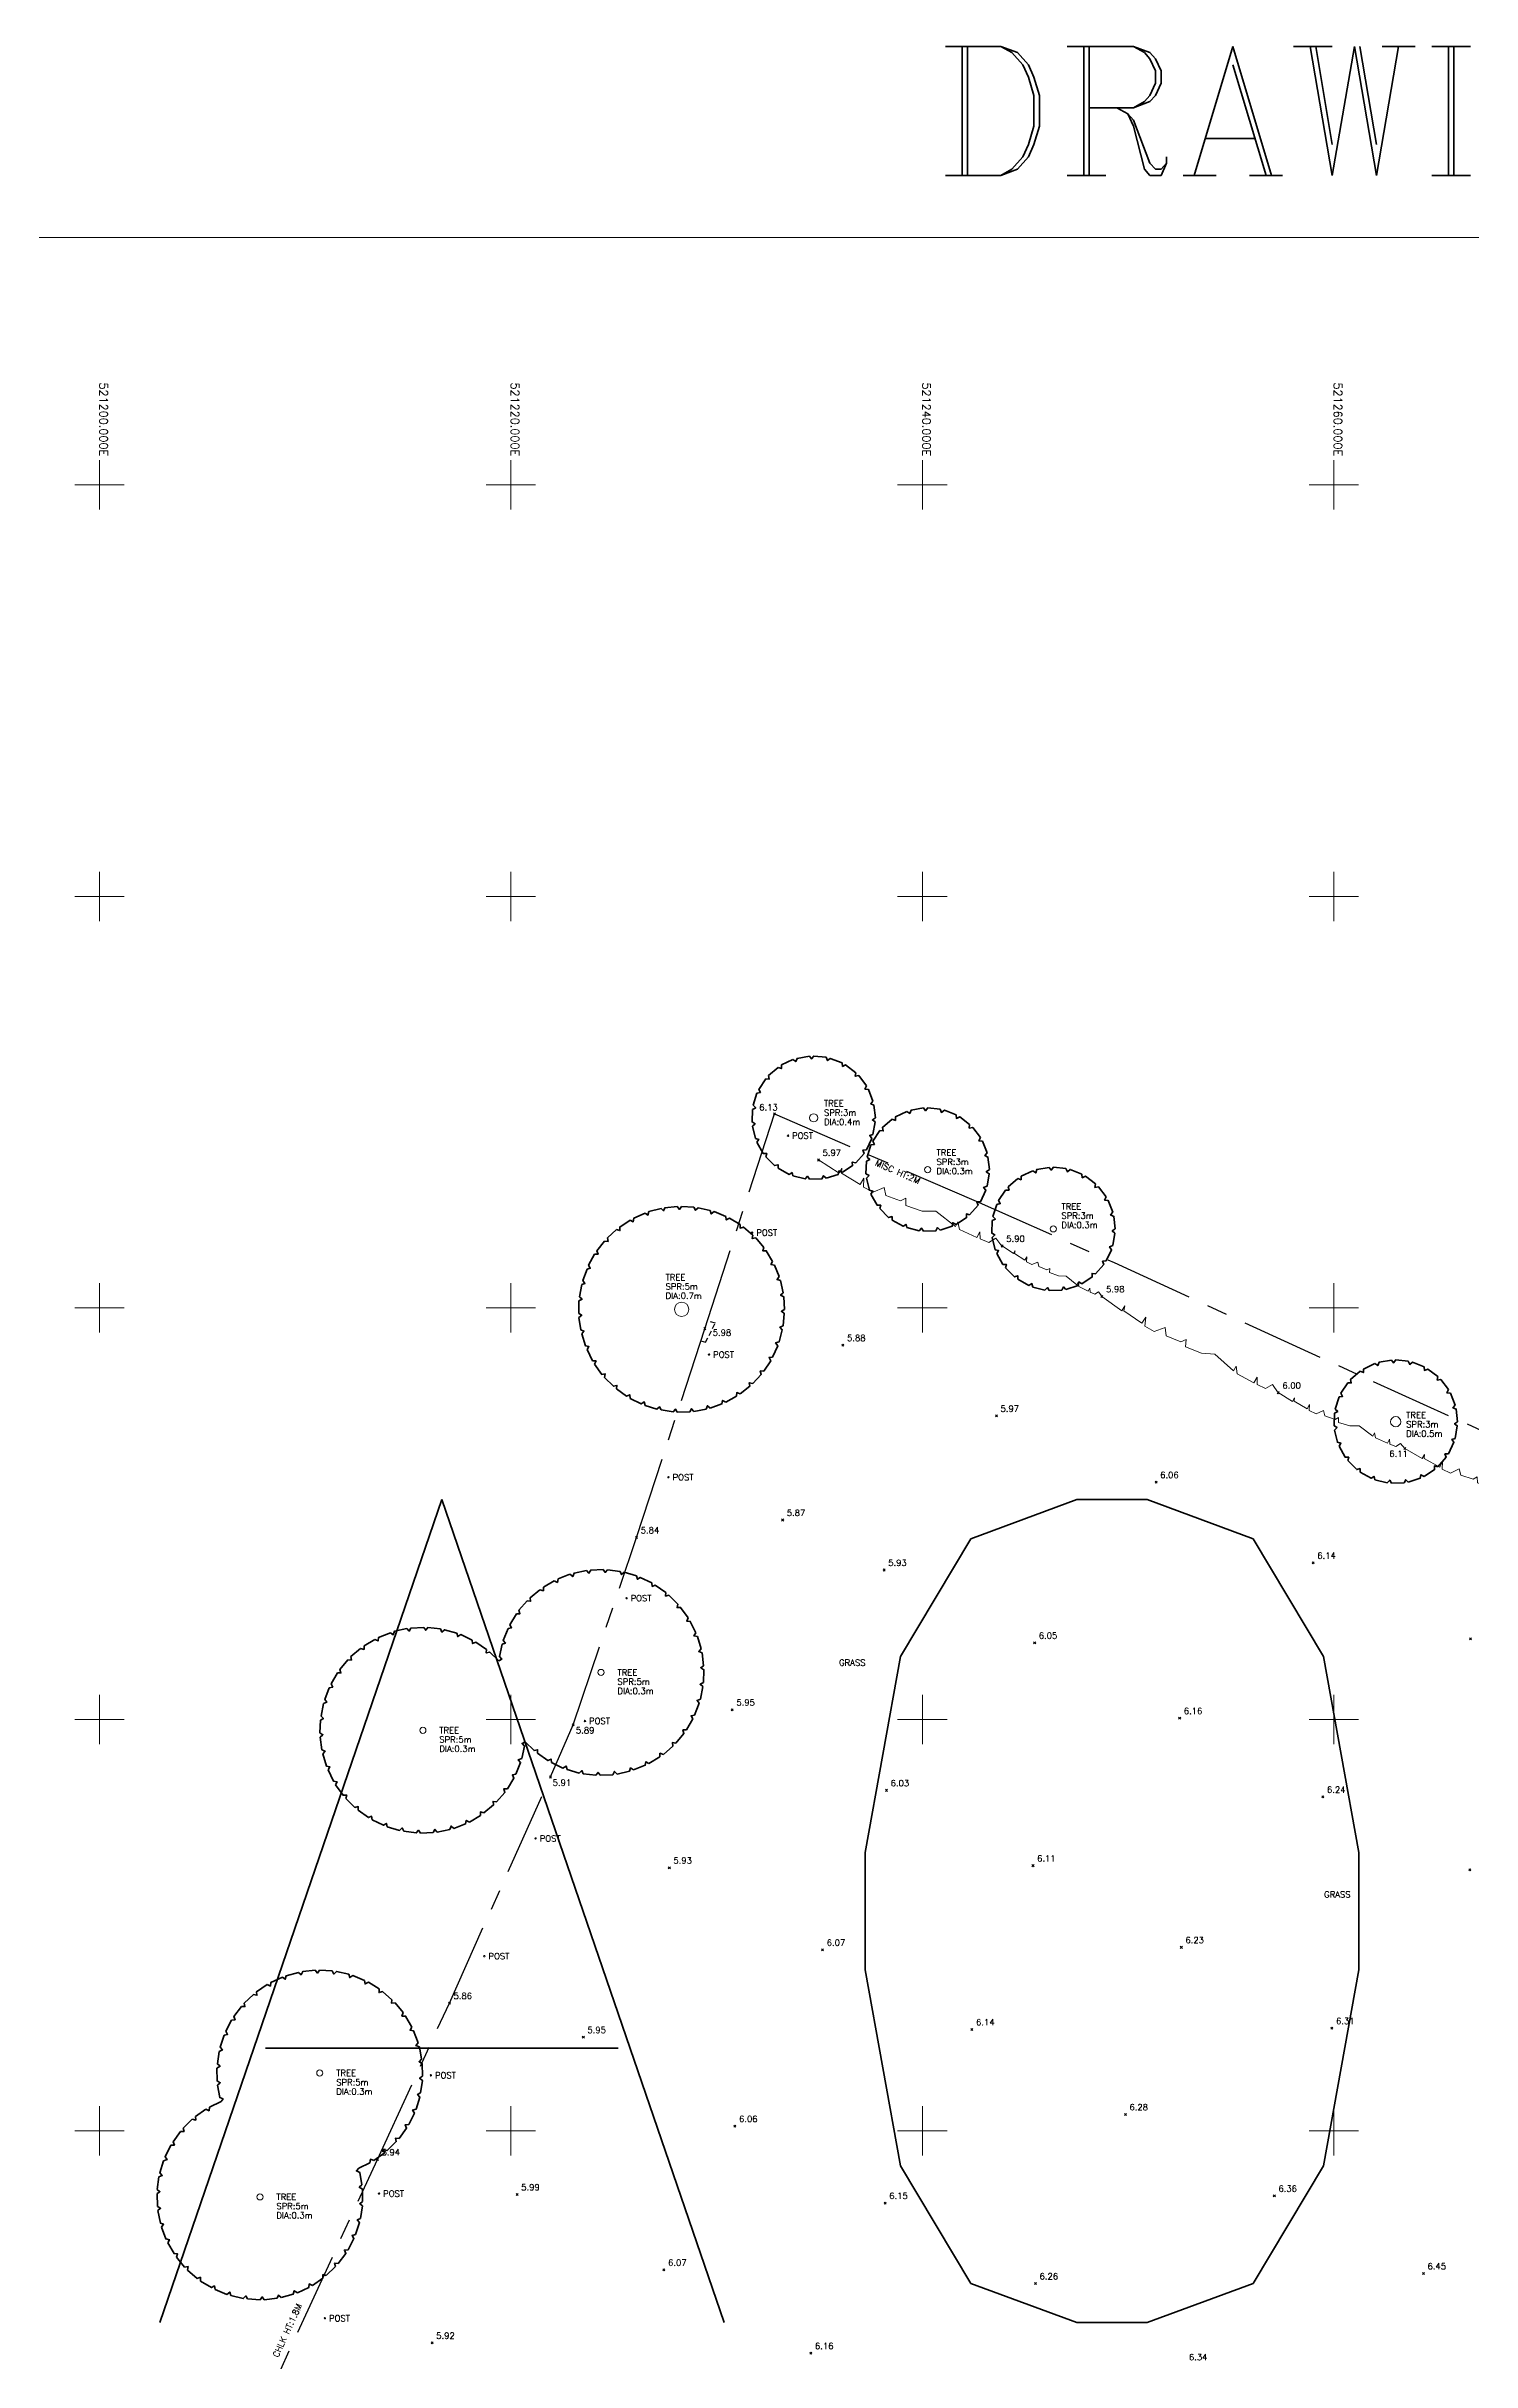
# Model space of a CAD drawing. Extents: x 521064 to 521635, y 174590 to 175241.
# Drawn here: x 521197.4 to 521266.7, y 175128.8 to 175241.3 of the extents above; entities that cross this region are included whole.
import ezdxf
from ezdxf.enums import TextEntityAlignment as Align

# ---------------------------------------------------------------- set-up
doc = ezdxf.new("R2010")
doc.units = 0
doc.header["$PDMODE"] = 3
doc.header["$PDSIZE"] = 0.05
doc.linetypes.add('Centre', pattern=[7, 4, -1, 1, -1])
doc.linetypes.add('HIDDEN', pattern=[0.375, 0.25, -0.125])
doc.layers.get('0').update_dxf_attribs({"linetype": 'CONTINUOUS', "lineweight": 18})
for name, color, linetype, lineweight in [('I031G_SURVEY-GRID', 7, 'CONTINUOUS', 18), ('I031T_SURVEY-GRID-TXT', 7, 'CONTINUOUS', 13), ('I901G_TITLE-SHEET', 7, 'CONTINUOUS', 18), ('I910T_TXT-GEN-L', 160, 'CONTINUOUS', 18), ('I910T_TXT-GEN-S', 7, 'CONTINUOUS', 13), ('I923G_SURVEY-POINT', 7, 'CONTINUOUS', 18), ('I923T_SURVEY-LEVEL', 7, 'CONTINUOUS', 13), ('I941G_TREE', 72, 'CONTINUOUS', 18), ('I941G_TREE-VEG', 6, 'CONTINUOUS', 35), ('I941T_TREE-TXT', 82, 'CONTINUOUS', 13), ('I976G_ST-FURN', 220, 'CONTINUOUS', 18), ('I976T_ST-FURN-TXT', 220, 'CONTINUOUS', 13), ('I995G_VEGETATION', 102, 'CONTINUOUS', 18)]:
    doc.layers.add(name, color=color, linetype=linetype, lineweight=lineweight)
doc.layers.add('I940G_SURFACE', color=200, linetype='HIDDEN')
doc.layers.add('I971G_FENCE', color=5, linetype='Centre')
doc.styles.add('COMPLEX', font='complex.shx')
doc.styles.add('MONOTXT', font='simplex.shx')
doc.styles.get("Standard").update_dxf_attribs({"font": 'simplex.shx'})

# ---------------------------------------------------------------- blocks, each defined once
blk = doc.blocks.new('HEL Vegitation')
at = {"color": 0, "linetype": 'ByBlock'}
blk.add_polyline3d([(0, 0, 0), (0.0922, -0.0113, 0), (0.0935, 0.0101, 0), (0.0995, -0.0077, 0), (0.1821, -0.0154, 0), (0.1845, 0.0113, 0), (0.197, -0.0202, 0), (0.2387, -0.0214, 0), (0.2678, 0.0125, 0), (0.2868, -0.0125, 0), (0.3463, -0.0065, 0), (0.3601, 0.0113, 0), (0.3714, -0.0138, 0), (0.4361, -0.0065, 0), (0.4826, 0.015, 0), (0.5749, -0.0053, 0), (0.5749, 0.015, 0), (0.5927, -0.0089, 0), (0.6647, -0.0077, 0), (0.6659, 0.0166, 0), (0.6788, -0.0077, 0), (0.714, -0.0053, 0), (0.7306, 0.0202, 0), (0.7646, 0.0036, 0)], dxfattribs=at)

msp = doc.modelspace()

# ---------------------------------------------------------------- linework, layer by layer
at = {"layer": 'I031G_SURVEY-GRID'}
for p, q in [((521200, 175221.2), (521200, 175218.8)), ((521220, 175221.2), (521220, 175218.8)), ((521240, 175221.2), (521240, 175218.8)), ((521260, 175221.2), (521260, 175218.8)), ((521198.8, 175220), (521201.2, 175220)), ((521218.8, 175220), (521221.2, 175220)), ((521238.8, 175220), (521241.2, 175220)), ((521258.8, 175220), (521261.2, 175220)), ((521200, 175201.2), (521200, 175198.8)), ((521220, 175201.2), (521220, 175198.8)), ((521240, 175201.2), (521240, 175198.8)), ((521260, 175201.2), (521260, 175198.8)), ((521198.8, 175200), (521201.2, 175200)), ((521218.8, 175200), (521221.2, 175200)), ((521238.8, 175200), (521241.2, 175200)), ((521258.8, 175200), (521261.2, 175200)), ((521200, 175181.2), (521200, 175178.8)), ((521220, 175181.2), (521220, 175178.8)), ((521240, 175181.2), (521240, 175178.8)), ((521260, 175181.2), (521260, 175178.8)), ((521198.8, 175180), (521201.2, 175180)), ((521218.8, 175180), (521221.2, 175180)), ((521238.8, 175180), (521241.2, 175180)), ((521258.8, 175180), (521261.2, 175180)), ((521200, 175161.2), (521200, 175158.8)), ((521220, 175161.2), (521220, 175158.8)), ((521240, 175161.2), (521240, 175158.8)), ((521260, 175161.2), (521260, 175158.8)), ((521198.8, 175160), (521201.2, 175160)), ((521218.8, 175160), (521221.2, 175160)), ((521238.8, 175160), (521241.2, 175160)), ((521258.8, 175160), (521261.2, 175160)), ((521200, 175141.2), (521200, 175138.8)), ((521220, 175141.2), (521220, 175138.8)), ((521240, 175141.2), (521240, 175138.8)), ((521260, 175141.2), (521260, 175138.8)), ((521198.8, 175140), (521201.2, 175140)), ((521218.8, 175140), (521221.2, 175140)), ((521238.8, 175140), (521241.2, 175140)), ((521258.8, 175140), (521261.2, 175140))]:
    msp.add_line(p, q, dxfattribs=at)
at = {"layer": 'I901G_TITLE-SHEET'}
msp.add_lwpolyline([(521336.88, 175067.83), (521128.28, 175067.83), (521128.28, 175232.03), (521336.88, 175232.03)], close=True, dxfattribs=at)
at = {"layer": 'I923G_SURVEY-POINT'}
for p in [(521232.81, 175189.43, 6.13), (521234.95, 175187.19, 5.97), (521243.88, 175183.01, 5.9), (521248.73, 175180.56, 5.98), (521229.43, 175178.99, 5.98), (521236.14, 175178.19, 5.88), (521257.3, 175175.88, 6), (521243.6, 175174.75, 5.97), (521263.46, 175173.16, 6.11), (521251.36, 175171.53, 6.06), (521233.21, 175169.69, 5.87), (521226.11, 175168.84, 5.84), (521238.14, 175167.26, 5.93), (521259, 175167.61, 6.14), (521245.46, 175163.72, 6.05), (521266.65, 175163.92, 6.27), (521230.76, 175160.47, 5.95), (521223.03, 175159.74, 5.89), (521252.51, 175160.06, 6.16), (521221.92, 175157.2, 5.91), (521238.26, 175156.55, 6.03), (521259.47, 175156.23, 6.24), (521227.7, 175152.79, 5.93), (521245.38, 175152.89, 6.11), (521266.61, 175152.69, 6.34), (521235.15, 175148.8, 6.07), (521252.59, 175148.92, 6.23), (521217.01, 175146.21, 5.86), (521223.52, 175144.55, 5.95), (521242.41, 175144.93, 6.14), (521259.91, 175144.99, 6.31), (521230.89, 175140.23, 6.06), (521249.87, 175140.8, 6.28), (521213.51, 175138.61, 5.94), (521220.3, 175136.91, 5.99), (521257.11, 175136.84, 6.36), (521238.19, 175136.49, 6.15), (521227.44, 175133.24, 6.07), (521245.5, 175132.58, 6.26), (521264.36, 175133.07, 6.45), (521216.17, 175129.69, 5.92), (521234.58, 175129.19, 6.16)]:
    msp.add_point(p, dxfattribs=at)
at = {"layer": 'I940G_SURFACE'}
msp.add_polyline3d([(521229.24, 175178.4, 5.97), (521229.46, 175178.33, 5.93), (521229.94, 175179.26, 5.97), (521229.56, 175179.37, 5.98)], dxfattribs=at)
at = {"layer": 'I941G_TREE'}
for centre, radius in [((521234.72, 175189.24), 0.2), ((521240.26, 175186.72), 0.15), ((521246.37, 175183.84), 0.15), ((521228.3, 175179.93), 0.35), ((521263.01, 175174.47), 0.25), ((521224.38, 175162.28), 0.15), ((521215.72, 175159.47), 0.15), ((521210.71, 175142.81), 0.15), ((521207.8, 175136.79), 0.15)]:
    msp.add_circle(centre, radius, dxfattribs=at)
at = {"layer": 'I941G_TREE-VEG'}
for points in [[(521233.71, 175192.07), (521233.16, 175191.81), (521233.15, 175191.63), (521232.99, 175191.69)], [(521234.51, 175192.24), (521233.91, 175192.13), (521233.85, 175191.97), (521233.71, 175192.07)], [(521235.33, 175192.18), (521234.72, 175192.24), (521234.62, 175192.1), (521234.51, 175192.24)], [(521236.1, 175191.91), (521235.52, 175192.13), (521235.39, 175192.02), (521235.33, 175192.18)], [(521236.76, 175191.43), (521236.27, 175191.81), (521236.12, 175191.74), (521236.1, 175191.91)], [(521232.39, 175191.14), (521232.05, 175190.62), (521232.13, 175190.47), (521231.96, 175190.44)], [(521232.99, 175191.69), (521232.52, 175191.29), (521232.56, 175191.12), (521232.39, 175191.14)], [(521237.28, 175190.8), (521236.91, 175191.29), (521236.74, 175191.26), (521236.76, 175191.43)], [(521237.6, 175190.05), (521237.38, 175190.62), (521237.21, 175190.64), (521237.28, 175190.8)], [(521231.74, 175189.65), (521231.72, 175189.04), (521231.87, 175188.95), (521231.74, 175188.83)], [(521231.96, 175190.44), (521231.78, 175189.85), (521231.9, 175189.73), (521231.74, 175189.65)], [(521237.72, 175189.24), (521237.65, 175189.85), (521237.49, 175189.92), (521237.6, 175190.05)], [(521240.05, 175189.72), (521239.45, 175189.61), (521239.39, 175189.45), (521239.25, 175189.55)], [(521240.87, 175189.66), (521240.26, 175189.72), (521240.16, 175189.58), (521240.05, 175189.72)], [(521241.64, 175189.39), (521241.07, 175189.61), (521240.93, 175189.5), (521240.87, 175189.66)], [(521231.74, 175188.83), (521231.89, 175188.24), (521232.05, 175188.19), (521231.96, 175188.05)], [(521237.93, 175188.62), (521237.59, 175188.1), (521237.67, 175187.95), (521237.5, 175187.92)], [(521237.6, 175188.43), (521237.71, 175189.04), (521237.57, 175189.14), (521237.72, 175189.24)], [(521238.53, 175189.17), (521238.06, 175188.77), (521238.1, 175188.6), (521237.93, 175188.62)], [(521239.25, 175189.55), (521238.7, 175189.29), (521238.69, 175189.11), (521238.53, 175189.17)], [(521242.3, 175188.91), (521241.82, 175189.29), (521241.66, 175189.21), (521241.64, 175189.39)], [(521242.82, 175188.28), (521242.45, 175188.77), (521242.28, 175188.74), (521242.3, 175188.91)], [(521231.96, 175188.05), (521232.26, 175187.51), (521232.44, 175187.51), (521232.39, 175187.35)], [(521236.76, 175187.05), (521237.17, 175187.51), (521237.11, 175187.67), (521237.28, 175187.68)], [(521237.28, 175187.68), (521237.54, 175188.24), (521237.44, 175188.38), (521237.6, 175188.43)], [(521237.5, 175187.92), (521237.32, 175187.33), (521237.44, 175187.21), (521237.28, 175187.13)], [(521243.15, 175187.53), (521242.92, 175188.1), (521242.75, 175188.12), (521242.82, 175188.28)], [(521243.26, 175186.72), (521243.19, 175187.33), (521243.04, 175187.4), (521243.15, 175187.53)], [(521232.39, 175187.35), (521232.82, 175186.92), (521232.99, 175186.96), (521232.99, 175186.79)], [(521232.99, 175186.79), (521233.52, 175186.49), (521233.67, 175186.58), (521233.71, 175186.42)], [(521233.71, 175186.42), (521234.31, 175186.27), (521234.42, 175186.4), (521234.51, 175186.25)], [(521234.51, 175186.25), (521235.12, 175186.27), (521235.2, 175186.42), (521235.33, 175186.31)], [(521235.33, 175186.31), (521235.91, 175186.49), (521235.94, 175186.66), (521236.1, 175186.58)], [(521236.1, 175186.58), (521236.61, 175186.92), (521236.59, 175187.09), (521236.76, 175187.05)], [(521237.28, 175187.13), (521237.26, 175186.52), (521237.41, 175186.43), (521237.28, 175186.31)], [(521237.28, 175186.31), (521237.43, 175185.72), (521237.6, 175185.67), (521237.5, 175185.53)], [(521243.15, 175185.91), (521243.25, 175186.52), (521243.11, 175186.62), (521243.26, 175186.72)], [(521244.64, 175186.29), (521244.18, 175185.89), (521244.22, 175185.72), (521244.04, 175185.73)], [(521245.37, 175186.66), (521244.81, 175186.4), (521244.8, 175186.23), (521244.64, 175186.29)], [(521246.17, 175186.83), (521245.56, 175186.73), (521245.51, 175186.56), (521245.37, 175186.66)], [(521246.98, 175186.78), (521246.37, 175186.84), (521246.27, 175186.7), (521246.17, 175186.83)], [(521247.75, 175186.5), (521247.18, 175186.73), (521247.05, 175186.62), (521246.98, 175186.78)], [(521248.42, 175186.03), (521247.93, 175186.4), (521247.77, 175186.33), (521247.75, 175186.5)], [(521237.5, 175185.53), (521237.81, 175184.99), (521237.98, 175184.99), (521237.93, 175184.83)], [(521242.3, 175184.53), (521242.71, 175184.99), (521242.65, 175185.15), (521242.82, 175185.16)], [(521242.82, 175185.16), (521243.08, 175185.72), (521242.98, 175185.86), (521243.15, 175185.91)], [(521244.04, 175185.73), (521243.71, 175185.22), (521243.79, 175185.07), (521243.62, 175185.03)], [(521248.93, 175185.4), (521248.56, 175185.89), (521248.39, 175185.86), (521248.42, 175186.03)], [(521249.26, 175184.65), (521249.04, 175185.22), (521248.86, 175185.24), (521248.93, 175185.4)], [(521225.8, 175184.26), (521225.29, 175183.93), (521225.3, 175183.76), (521225.13, 175183.81)], [(521226.52, 175184.61), (521225.97, 175184.36), (521225.95, 175184.19), (521225.8, 175184.26)], [(521227.3, 175184.83), (521226.71, 175184.68), (521226.66, 175184.51), (521226.52, 175184.61)], [(521228.09, 175184.93), (521227.49, 175184.87), (521227.42, 175184.72), (521227.3, 175184.83)], [(521228.9, 175184.9), (521228.3, 175184.93), (521228.2, 175184.79), (521228.09, 175184.93)], [(521229.69, 175184.74), (521229.1, 175184.87), (521228.98, 175184.75), (521228.9, 175184.9)], [(521230.44, 175184.45), (521229.88, 175184.68), (521229.74, 175184.57), (521229.69, 175184.74)], [(521231.14, 175184.05), (521230.62, 175184.36), (521230.47, 175184.28), (521230.44, 175184.45)], [(521231.76, 175183.54), (521231.3, 175183.93), (521231.14, 175183.88), (521231.14, 175184.05)], [(521237.93, 175184.83), (521238.36, 175184.39), (521238.53, 175184.44), (521238.53, 175184.27)], [(521238.53, 175184.27), (521239.06, 175183.97), (521239.21, 175184.06), (521239.25, 175183.9)], [(521240.87, 175183.78), (521241.45, 175183.97), (521241.48, 175184.14), (521241.64, 175184.06)], [(521241.64, 175184.06), (521242.15, 175184.39), (521242.14, 175184.57), (521242.3, 175184.53)], [(521243.4, 175184.25), (521243.38, 175183.63), (521243.53, 175183.55), (521243.4, 175183.43)], [(521243.62, 175185.03), (521243.43, 175184.45), (521243.55, 175184.32), (521243.4, 175184.25)], [(521249.37, 175183.84), (521249.31, 175184.45), (521249.15, 175184.52), (521249.26, 175184.65)], [(521224.55, 175183.25), (521224.18, 175182.78), (521224.24, 175182.61), (521224.07, 175182.61)], [(521225.13, 175183.81), (521224.69, 175183.4), (521224.72, 175183.23), (521224.55, 175183.25)], [(521232.29, 175182.94), (521231.9, 175183.4), (521231.73, 175183.37), (521231.76, 175183.54)], [(521232.72, 175182.26), (521232.41, 175182.78), (521232.24, 175182.78), (521232.29, 175182.94)], [(521239.25, 175183.9), (521239.85, 175183.75), (521239.96, 175183.88), (521240.05, 175183.73)], [(521240.05, 175183.73), (521240.66, 175183.75), (521240.74, 175183.9), (521240.87, 175183.78)], [(521243.4, 175183.43), (521243.54, 175182.83), (521243.71, 175182.79), (521243.62, 175182.64)], [(521248.93, 175182.28), (521249.2, 175182.83), (521249.1, 175182.97), (521249.26, 175183.03)], [(521249.26, 175183.03), (521249.36, 175183.63), (521249.23, 175183.74), (521249.37, 175183.84)], [(521223.7, 175181.89), (521223.49, 175181.33), (521223.6, 175181.19), (521223.44, 175181.13)], [(521224.07, 175182.61), (521223.78, 175182.08), (521223.86, 175181.93), (521223.7, 175181.89)], [(521233.04, 175181.52), (521232.81, 175182.08), (521232.64, 175182.11), (521232.72, 175182.26)], [(521243.62, 175182.64), (521243.92, 175182.11), (521244.09, 175182.11), (521244.04, 175181.94)], [(521244.04, 175181.94), (521244.48, 175181.51), (521244.64, 175181.56), (521244.64, 175181.39)], [(521248.42, 175181.65), (521248.82, 175182.11), (521248.76, 175182.27), (521248.93, 175182.28)], [(521223.44, 175181.13), (521223.33, 175180.54), (521223.46, 175180.42), (521223.31, 175180.34)], [(521233.23, 175180.74), (521233.1, 175181.33), (521232.94, 175181.38), (521233.04, 175181.52)], [(521233.3, 175179.93), (521233.26, 175180.54), (521233.11, 175180.62), (521233.23, 175180.74)], [(521244.64, 175181.39), (521245.18, 175181.09), (521245.32, 175181.18), (521245.37, 175181.01)], [(521245.37, 175181.01), (521245.96, 175180.87), (521246.08, 175180.99), (521246.17, 175180.84)], [(521246.17, 175180.84), (521246.78, 175180.87), (521246.86, 175181.02), (521246.98, 175180.9)], [(521246.98, 175180.9), (521247.57, 175181.09), (521247.6, 175181.26), (521247.75, 175181.17)], [(521247.75, 175181.17), (521248.26, 175181.51), (521248.25, 175181.68), (521248.42, 175181.65)], [(521223.31, 175180.34), (521223.3, 175179.73), (521223.44, 175179.64), (521223.31, 175179.53)], [(521223.31, 175179.53), (521223.4, 175178.93), (521223.55, 175178.87), (521223.44, 175178.74)], [(521233.23, 175179.13), (521233.29, 175179.73), (521233.15, 175179.84), (521233.3, 175179.93)], [(521223.44, 175178.74), (521223.62, 175178.16), (521223.79, 175178.12), (521223.7, 175177.98)], [(521232.72, 175177.61), (521232.97, 175178.16), (521232.87, 175178.3), (521233.04, 175178.35)], [(521233.04, 175178.35), (521233.19, 175178.93), (521233.08, 175179.06), (521233.23, 175179.13)], [(521223.7, 175177.98), (521223.97, 175177.43), (521224.14, 175177.42), (521224.07, 175177.26)], [(521224.07, 175177.26), (521224.42, 175176.77), (521224.59, 175176.79), (521224.55, 175176.62)], [(521232.29, 175176.93), (521232.63, 175177.43), (521232.55, 175177.59), (521232.72, 175177.61)], [(521262, 175177.3), (521261.45, 175177.03), (521261.44, 175176.86), (521261.28, 175176.92)], [(521262.8, 175177.46), (521262.2, 175177.36), (521262.14, 175177.2), (521262, 175177.3)], [(521263.62, 175177.41), (521263.01, 175177.47), (521262.91, 175177.33), (521262.8, 175177.46)], [(521264.39, 175177.13), (521263.82, 175177.36), (521263.69, 175177.25), (521263.62, 175177.41)], [(521224.55, 175176.62), (521224.98, 175176.19), (521225.15, 175176.23), (521225.13, 175176.06)], [(521231.14, 175175.82), (521231.61, 175176.19), (521231.59, 175176.36), (521231.76, 175176.33)], [(521231.76, 175176.33), (521232.17, 175176.77), (521232.12, 175176.94), (521232.29, 175176.93)], [(521260.68, 175176.36), (521260.35, 175175.85), (521260.43, 175175.7), (521260.26, 175175.67)], [(521261.28, 175176.92), (521260.82, 175176.52), (521260.85, 175176.35), (521260.68, 175176.36)], [(521265.06, 175176.66), (521264.57, 175177.03), (521264.41, 175176.96), (521264.39, 175177.13)], [(521265.57, 175176.03), (521265.2, 175176.52), (521265.03, 175176.49), (521265.06, 175176.66)], [(521225.13, 175176.06), (521225.62, 175175.71), (521225.78, 175175.78), (521225.8, 175175.6)], [(521225.8, 175175.6), (521226.34, 175175.33), (521226.48, 175175.43), (521226.52, 175175.26)], [(521226.52, 175175.26), (521227.1, 175175.08), (521227.23, 175175.19), (521227.3, 175175.04)], [(521227.3, 175175.04), (521227.89, 175174.95), (521228, 175175.08), (521228.09, 175174.94)], [(521228.09, 175174.94), (521228.7, 175174.95), (521228.78, 175175.1), (521228.9, 175174.97)], [(521228.9, 175174.97), (521229.49, 175175.08), (521229.55, 175175.24), (521229.69, 175175.13)], [(521229.69, 175175.13), (521230.26, 175175.33), (521230.29, 175175.5), (521230.44, 175175.42)], [(521230.44, 175175.42), (521230.97, 175175.71), (521230.98, 175175.88), (521231.14, 175175.82)], [(521260.26, 175175.67), (521260.07, 175175.08), (521260.19, 175174.96), (521260.04, 175174.88)], [(521265.9, 175175.28), (521265.67, 175175.85), (521265.5, 175175.87), (521265.57, 175176.03)], [(521266.01, 175174.47), (521265.95, 175175.08), (521265.79, 175175.15), (521265.9, 175175.28)], [(521260.04, 175174.88), (521260.02, 175174.27), (521260.16, 175174.18), (521260.04, 175174.06)], [(521260.04, 175174.06), (521260.18, 175173.47), (521260.35, 175173.42), (521260.26, 175173.28)], [(521265.9, 175173.66), (521266, 175174.27), (521265.87, 175174.37), (521266.01, 175174.47)], [(521260.26, 175173.28), (521260.56, 175172.74), (521260.73, 175172.74), (521260.68, 175172.58)], [(521265.06, 175172.28), (521265.46, 175172.74), (521265.4, 175172.9), (521265.57, 175172.91)], [(521265.57, 175172.91), (521265.84, 175173.47), (521265.74, 175173.61), (521265.9, 175173.66)], [(521260.68, 175172.58), (521261.12, 175172.14), (521261.28, 175172.19), (521261.28, 175172.02)], [(521261.28, 175172.02), (521261.81, 175171.72), (521261.96, 175171.81), (521262, 175171.64)], [(521262, 175171.64), (521262.6, 175171.5), (521262.72, 175171.63), (521262.8, 175171.48)], [(521262.8, 175171.48), (521263.42, 175171.5), (521263.5, 175171.65), (521263.62, 175171.53)], [(521263.62, 175171.53), (521264.2, 175171.72), (521264.24, 175171.89), (521264.39, 175171.81)], [(521264.39, 175171.81), (521264.9, 175172.14), (521264.89, 175172.32), (521265.06, 175172.28)], [(521223.67, 175167.23), (521223.07, 175167.11), (521223.01, 175166.94), (521222.87, 175167.05)], [(521224.49, 175167.28), (521223.88, 175167.26), (521223.79, 175167.1), (521223.67, 175167.23)], [(521225.31, 175167.19), (521224.7, 175167.27), (521224.59, 175167.14), (521224.49, 175167.28)], [(521226.1, 175166.97), (521225.51, 175167.15), (521225.38, 175167.04), (521225.31, 175167.19)], [(521221.41, 175166.3), (521220.94, 175165.91), (521220.96, 175165.74), (521220.79, 175165.76)], [(521222.11, 175166.74), (521221.58, 175166.42), (521221.58, 175166.25), (521221.41, 175166.3)], [(521222.87, 175167.05), (521222.3, 175166.83), (521222.26, 175166.66), (521222.11, 175166.74)], [(521226.85, 175166.63), (521226.29, 175166.9), (521226.15, 175166.81), (521226.1, 175166.97)], [(521227.53, 175166.16), (521227.02, 175166.52), (521226.87, 175166.46), (521226.85, 175166.63)], [(521228.12, 175165.6), (521227.68, 175166.03), (521227.52, 175165.99), (521227.53, 175166.16)], [(521220.27, 175165.13), (521219.95, 175164.6), (521220.03, 175164.45), (521219.86, 175164.42)], [(521220.79, 175165.76), (521220.39, 175165.3), (521220.44, 175165.13), (521220.27, 175165.13)], [(521228.61, 175164.94), (521228.25, 175165.44), (521228.08, 175165.43), (521228.12, 175165.6)], [(521228.99, 175164.21), (521228.72, 175164.76), (521228.55, 175164.78), (521228.61, 175164.94)], [(521213.38, 175163.89), (521212.86, 175163.57), (521212.86, 175163.4), (521212.69, 175163.45)], [(521214.14, 175164.21), (521213.57, 175163.98), (521213.54, 175163.81), (521213.38, 175163.89)], [(521214.94, 175164.41), (521214.34, 175164.28), (521214.28, 175164.11), (521214.14, 175164.21)], [(521215.76, 175164.47), (521215.14, 175164.44), (521215.06, 175164.29), (521214.94, 175164.41)], [(521216.58, 175164.4), (521215.96, 175164.46), (521215.86, 175164.33), (521215.76, 175164.47)], [(521217.37, 175164.19), (521216.78, 175164.36), (521216.65, 175164.24), (521216.58, 175164.4)], [(521218.12, 175163.85), (521217.56, 175164.12), (521217.42, 175164.02), (521217.37, 175164.19)], [(521218.81, 175163.4), (521218.3, 175163.75), (521218.14, 175163.68), (521218.12, 175163.85)], [(521219.86, 175164.42), (521219.63, 175163.84), (521219.73, 175163.71), (521219.57, 175163.65)], [(521229.25, 175163.43), (521229.07, 175164.02), (521228.9, 175164.06), (521228.99, 175164.21)], [(521212.08, 175162.9), (521211.69, 175162.43), (521211.74, 175162.26), (521211.57, 175162.26)], [(521212.69, 175163.45), (521212.22, 175163.05), (521212.25, 175162.88), (521212.08, 175162.9)], [(521219.41, 175162.84), (521218.97, 175163.27), (521218.8, 175163.23), (521218.81, 175163.4)], [(521219.57, 175163.65), (521219.44, 175163.05), (521219.56, 175162.93), (521219.41, 175162.84)], [(521229.37, 175162.61), (521229.29, 175163.23), (521229.13, 175163.3), (521229.25, 175163.43)], [(521229.36, 175161.79), (521229.38, 175162.41), (521229.23, 175162.51), (521229.37, 175162.61)], [(521211.17, 175161.54), (521210.95, 175160.96), (521211.05, 175160.83), (521210.89, 175160.77)], [(521211.57, 175162.26), (521211.26, 175161.73), (521211.34, 175161.57), (521211.17, 175161.54)], [(521229.21, 175160.98), (521229.33, 175161.59), (521229.2, 175161.71), (521229.36, 175161.79)], [(521210.89, 175160.77), (521210.77, 175160.16), (521210.89, 175160.04), (521210.74, 175159.96)], [(521228.93, 175160.21), (521229.15, 175160.79), (521229.05, 175160.92), (521229.21, 175160.98)], [(521210.74, 175159.96), (521210.72, 175159.34), (521210.86, 175159.25), (521210.73, 175159.14)], [(521228.02, 175158.85), (521228.41, 175159.32), (521228.36, 175159.49), (521228.53, 175159.49)], [(521228.53, 175159.49), (521228.84, 175160.03), (521228.76, 175160.18), (521228.93, 175160.21)], [(521210.73, 175159.14), (521210.81, 175158.52), (521210.97, 175158.45), (521210.85, 175158.32)], [(521210.85, 175158.32), (521211.03, 175157.73), (521211.2, 175157.69), (521211.11, 175157.54)], [(521220.24, 175157.33), (521220.47, 175157.91), (521220.36, 175158.04), (521220.53, 175158.1)], [(521220.53, 175158.1), (521220.66, 175158.7), (521220.54, 175158.83), (521220.69, 175158.91)], [(521220.69, 175158.91), (521221.13, 175158.48), (521221.3, 175158.52), (521221.29, 175158.35)], [(521221.29, 175158.35), (521221.8, 175158), (521221.95, 175158.07), (521221.97, 175157.9)], [(521226.71, 175157.86), (521227.24, 175158.18), (521227.24, 175158.35), (521227.41, 175158.3)], [(521227.41, 175158.3), (521227.87, 175158.7), (521227.85, 175158.87), (521228.02, 175158.85)], [(521211.11, 175157.54), (521211.38, 175156.99), (521211.55, 175156.97), (521211.48, 175156.81)], [(521219.83, 175156.62), (521220.15, 175157.15), (521220.07, 175157.3), (521220.24, 175157.33)], [(521221.97, 175157.9), (521222.53, 175157.63), (521222.68, 175157.73), (521222.73, 175157.56)], [(521222.73, 175157.56), (521223.32, 175157.39), (521223.45, 175157.51), (521223.52, 175157.35)], [(521223.52, 175157.35), (521224.13, 175157.29), (521224.24, 175157.42), (521224.34, 175157.28)], [(521224.34, 175157.28), (521224.95, 175157.31), (521225.04, 175157.47), (521225.16, 175157.34)], [(521225.16, 175157.34), (521225.76, 175157.48), (521225.82, 175157.64), (521225.96, 175157.54)], [(521225.96, 175157.54), (521226.53, 175157.77), (521226.56, 175157.94), (521226.71, 175157.86)], [(521211.48, 175156.81), (521211.84, 175156.31), (521212.02, 175156.32), (521211.98, 175156.15)], [(521211.98, 175156.15), (521212.41, 175155.72), (521212.58, 175155.76), (521212.57, 175155.59)], [(521218.69, 175155.45), (521219.16, 175155.84), (521219.13, 175156.01), (521219.3, 175155.99)], [(521219.3, 175155.99), (521219.71, 175156.45), (521219.65, 175156.62), (521219.83, 175156.62)], [(521212.57, 175155.59), (521213.07, 175155.23), (521213.23, 175155.29), (521213.25, 175155.12)], [(521213.25, 175155.12), (521213.8, 175154.85), (521213.95, 175154.94), (521213.99, 175154.78)], [(521213.99, 175154.78), (521214.59, 175154.6), (521214.71, 175154.72), (521214.79, 175154.56)], [(521216.42, 175154.52), (521217.03, 175154.65), (521217.09, 175154.81), (521217.23, 175154.7)], [(521217.23, 175154.7), (521217.8, 175154.92), (521217.83, 175155.09), (521217.99, 175155.01)], [(521217.99, 175155.01), (521218.52, 175155.33), (521218.52, 175155.5), (521218.69, 175155.45)], [(521214.79, 175154.56), (521215.4, 175154.48), (521215.51, 175154.61), (521215.6, 175154.47)], [(521215.6, 175154.47), (521216.22, 175154.5), (521216.31, 175154.65), (521216.42, 175154.52)], [(521208.15, 175147.11), (521207.64, 175146.76), (521207.65, 175146.59), (521207.48, 175146.63)], [(521208.89, 175147.47), (521208.33, 175147.21), (521208.31, 175147.04), (521208.15, 175147.11)], [(521209.68, 175147.7), (521209.08, 175147.54), (521209.03, 175147.37), (521208.89, 175147.47)], [(521210.49, 175147.81), (521209.88, 175147.74), (521209.8, 175147.59), (521209.68, 175147.7)], [(521211.31, 175147.78), (521210.7, 175147.81), (521210.6, 175147.67), (521210.49, 175147.81)], [(521212.12, 175147.61), (521211.52, 175147.75), (521211.4, 175147.62), (521211.31, 175147.78)], [(521212.88, 175147.31), (521212.31, 175147.55), (521212.17, 175147.45), (521212.12, 175147.61)], [(521213.59, 175146.9), (521213.07, 175147.22), (521212.91, 175147.14), (521212.88, 175147.31)], [(521214.22, 175146.37), (521213.76, 175146.77), (521213.59, 175146.72), (521213.59, 175146.9)], [(521206.9, 175146.05), (521206.53, 175145.56), (521206.59, 175145.4), (521206.42, 175145.38)], [(521207.48, 175146.63), (521207.04, 175146.21), (521207.07, 175146.04), (521206.9, 175146.05)], [(521214.76, 175145.75), (521214.37, 175146.22), (521214.2, 175146.2), (521214.22, 175146.37)], [(521215.18, 175145.04), (521214.88, 175145.58), (521214.7, 175145.58), (521214.76, 175145.75)], [(521206.06, 175144.65), (521205.87, 175144.06), (521205.98, 175143.93), (521205.82, 175143.86)], [(521206.42, 175145.38), (521206.14, 175144.84), (521206.23, 175144.69), (521206.06, 175144.65)], [(521215.49, 175144.28), (521215.27, 175144.86), (521215.1, 175144.89), (521215.18, 175145.04)], [(521205.82, 175143.86), (521205.73, 175143.25), (521205.86, 175143.14), (521205.71, 175143.05)], [(521215.66, 175143.48), (521215.55, 175144.08), (521215.38, 175144.14), (521215.49, 175144.28)], [(521215.71, 175142.66), (521215.69, 175143.27), (521215.54, 175143.36), (521215.66, 175143.48)], [(521205.71, 175143.05), (521205.72, 175142.43), (521205.87, 175142.34), (521205.74, 175142.22)], [(521215.61, 175141.84), (521215.7, 175142.45), (521215.56, 175142.56), (521215.71, 175142.66)], [(521205.91, 175141.42), (521205.35, 175141.15), (521205.33, 175140.98), (521205.17, 175141.05)], [(521205.74, 175142.22), (521205.85, 175141.62), (521206.01, 175141.55), (521205.91, 175141.42)], [(521215.39, 175141.05), (521215.57, 175141.64), (521215.46, 175141.77), (521215.61, 175141.84)], [(521204.51, 175140.56), (521204.07, 175140.13), (521204.11, 175139.96), (521203.94, 175139.97)], [(521205.17, 175141.05), (521204.67, 175140.69), (521204.68, 175140.52), (521204.51, 175140.56)], [(521214.57, 175139.63), (521214.93, 175140.13), (521214.86, 175140.29), (521215.04, 175140.31)], [(521215.04, 175140.31), (521215.31, 175140.86), (521215.22, 175141.01), (521215.39, 175141.05)], [(521203.47, 175139.3), (521203.19, 175138.74), (521203.29, 175138.6), (521203.12, 175138.55)], [(521203.94, 175139.97), (521203.58, 175139.47), (521203.64, 175139.31), (521203.47, 175139.3)], [(521213.33, 175138.56), (521213.84, 175138.91), (521213.83, 175139.08), (521213.99, 175139.04)], [(521213.99, 175139.04), (521214.43, 175139.48), (521214.39, 175139.64), (521214.57, 175139.63)], [(521203.12, 175138.55), (521202.94, 175137.96), (521203.05, 175137.83), (521202.89, 175137.76)], [(521212.76, 175137.38), (521212.65, 175137.98), (521212.49, 175138.05), (521212.6, 175138.18)], [(521212.6, 175138.18), (521213.15, 175138.45), (521213.17, 175138.62), (521213.33, 175138.56)], [(521202.89, 175137.76), (521202.81, 175137.15), (521202.94, 175137.04), (521202.8, 175136.95)], [(521202.8, 175136.95), (521202.82, 175136.33), (521202.97, 175136.24), (521202.84, 175136.13)], [(521212.79, 175136.56), (521212.78, 175137.17), (521212.63, 175137.26), (521212.76, 175137.38)], [(521202.84, 175136.13), (521202.96, 175135.52), (521203.12, 175135.46), (521203.02, 175135.32)], [(521212.45, 175134.96), (521212.64, 175135.54), (521212.53, 175135.67), (521212.69, 175135.74)], [(521212.69, 175135.74), (521212.78, 175136.35), (521212.65, 175136.46), (521212.79, 175136.56)], [(521203.02, 175135.32), (521203.23, 175134.75), (521203.4, 175134.71), (521203.32, 175134.56)], [(521203.32, 175134.56), (521203.63, 175134.03), (521203.8, 175134.02), (521203.75, 175133.86)], [(521212.09, 175134.22), (521212.37, 175134.77), (521212.28, 175134.91), (521212.45, 175134.96)], [(521203.75, 175133.86), (521204.14, 175133.38), (521204.31, 175133.4), (521204.28, 175133.23)], [(521211.02, 175132.97), (521211.47, 175133.4), (521211.43, 175133.57), (521211.61, 175133.55)], [(521211.61, 175133.55), (521211.98, 175134.04), (521211.91, 175134.2), (521212.09, 175134.22)], [(521204.28, 175133.23), (521204.75, 175132.83), (521204.91, 175132.88), (521204.91, 175132.7)], [(521204.91, 175132.7), (521205.44, 175132.38), (521205.59, 175132.46), (521205.62, 175132.29)], [(521205.62, 175132.29), (521206.19, 175132.05), (521206.33, 175132.16), (521206.39, 175131.99)], [(521208.83, 175131.9), (521209.42, 175132.06), (521209.47, 175132.23), (521209.62, 175132.13)], [(521209.62, 175132.13), (521210.18, 175132.39), (521210.2, 175132.56), (521210.35, 175132.49)], [(521210.35, 175132.49), (521210.86, 175132.84), (521210.86, 175133.01), (521211.02, 175132.97)], [(521206.39, 175131.99), (521206.99, 175131.85), (521207.11, 175131.98), (521207.19, 175131.83)], [(521207.19, 175131.83), (521207.81, 175131.79), (521207.91, 175131.93), (521208.01, 175131.79)], [(521208.01, 175131.79), (521208.63, 175131.86), (521208.7, 175132.01), (521208.83, 175131.9)]]:
    msp.add_lwpolyline(points, dxfattribs=at)
at = {"layer": 'I971G_FENCE'}
for points in [[(521206.72, 175123.86, 6.42), (521213.51, 175138.61, 5.94), (521217.01, 175146.21, 5.86), (521221.92, 175157.2, 5.91), (521223.03, 175159.74, 5.89), (521226.11, 175168.84, 5.84), (521229.43, 175178.99, 5.98), (521232.81, 175189.43, 6.13)], [(521232.81, 175189.43, 6.13), (521242.62, 175185.19, 5.9), (521249.32, 175182.2, 5.98), (521261.92, 175176.42, 6.11), (521294.28, 175161.81, 6.53)]]:
    msp.add_polyline3d(points, dxfattribs=at)
at = {"layer": 'I976G_ST-FURN'}
for centre in [(521233.47, 175188.37, 6.23), (521231.73, 175183.66, 5.93), (521229.63, 175177.73, 5.89), (521227.66, 175171.77, 5.84), (521225.62, 175165.89, 5.87), (521223.6, 175159.92, 5.88), (521221.2, 175154.21, 5.83), (521218.71, 175148.49, 5.88), (521216.11, 175142.7, 5.9), (521213.59, 175136.95, 5.91), (521210.96, 175130.89, 6)]:
    msp.add_circle(centre, 0.035, dxfattribs=at)

# ---------------------------------------------------------------- block references
at = {"layer": 'I995G_VEGETATION', "linetype": 'Continuous'}
for p, xscale, yscale, zscale, rotation in [((521234.95, 175187.19, 5.97), 12.88585996813828, 12.88585996813828, 12.88585996813828, 334.612056245365), ((521243.88, 175183.01, 5.9), 7.107523926442118, 7.107523926442118, 7.107523926442118, 332.9767949622221), ((521248.73, 175180.56, 5.98), 12.77469100550728, 12.77469100550728, 12.77469100550728, 331.0641399209979), ((521257.3, 175175.88, 6), 8.803939435369633, 8.803939435369633, 8.803939435369633, 335.9022169824582), ((521263.46, 175173.16, 6.11), 10.47122680208754, 10.47122680208754, 10.47122680208754, 336.931166680656)]:
    msp.add_blockref('HEL Vegitation', p, dxfattribs=dict(at, xscale=xscale, yscale=yscale, zscale=zscale, rotation=rotation))

# ---------------------------------------------------------------- texts
at = {"layer": 'I031T_SURVEY-GRID-TXT', "style": 'MONOTXT'}
for s, p in [('521200.000E', (521200, 175221.4)), ('521220.000E', (521220, 175221.4)), ('521240.000E', (521240, 175221.4)), ('521260.000E', (521260, 175221.4))]:
    msp.add_text(s, height=0.4, rotation=270, dxfattribs=at).set_placement(p, align=Align.RIGHT)
at = {"layer": 'I901G_TITLE-SHEET'}
msp.add_text('A0', height=40, dxfattribs=at).set_placement((521201.22, 175130.68))
at = {"layer": 'I910T_TXT-GEN-L', "style": 'COMPLEX'}
msp.add_text('DRAWING SHEETS ARE IN LAYOUT TABS', height=6.2675, dxfattribs=at).set_placement((521240.59, 175235.05))
at = {"layer": 'I910T_TXT-GEN-S', "style": 'MONOTXT'}
for s, rotation, p in [('MISC HT:2M', 336.5581, (521237.68, 175186.94)), ('CHLK HT:1.8M', 65.2832, (521208.68, 175128.96))]:
    msp.add_text(s, height=0.3, rotation=rotation, dxfattribs=at).set_placement(p)
for p in [(521235.95, 175162.61), (521259.53, 175151.34)]:
    msp.add_text('GRASS', height=0.3, dxfattribs=at).set_placement(p)
at = {"layer": 'I923T_SURVEY-LEVEL', "style": 'MONOTXT'}
for s, p in [('6.13', (521232.07, 175189.6, 6.13)), ('5.97', (521235.15, 175187.39, 5.97)), ('5.90', (521244.08, 175183.21, 5.9)), ('5.98', (521248.93, 175180.76, 5.98)), ('5.98', (521229.81, 175178.65, 5.98)), ('5.88', (521236.34, 175178.39, 5.88)), ('6.00', (521257.5, 175176.08, 6)), ('5.97', (521243.8, 175174.95, 5.97)), ('6.11', (521262.7, 175172.76, 6.11)), ('6.06', (521251.56, 175171.73, 6.06)), ('5.87', (521233.41, 175169.89, 5.87)), ('5.84', (521226.31, 175169.04, 5.84)), ('5.93', (521238.34, 175167.46, 5.93)), ('6.14', (521259.2, 175167.81, 6.14)), ('6.05', (521245.66, 175163.92, 6.05)), ('5.95', (521230.96, 175160.67, 5.95)), ('6.16', (521252.71, 175160.26, 6.16)), ('5.89', (521223.16, 175159.32, 5.89)), ('5.91', (521222.03, 175156.77, 5.91)), ('6.03', (521238.46, 175156.75, 6.03)), ('6.24', (521259.67, 175156.43, 6.24)), ('5.93', (521227.9, 175152.99, 5.93)), ('6.11', (521245.58, 175153.09, 6.11)), ('6.07', (521235.35, 175149, 6.07)), ('6.23', (521252.79, 175149.12, 6.23)), ('5.86', (521217.21, 175146.41, 5.86)), ('5.95', (521223.72, 175144.75, 5.95)), ('6.14', (521242.61, 175145.13, 6.14)), ('6.31', (521260.11, 175145.19, 6.31)), ('6.28', (521250.07, 175141, 6.28)), ('6.06', (521231.09, 175140.43, 6.06)), ('5.94', (521213.71, 175138.81, 5.94)), ('5.99', (521220.5, 175137.11, 5.99)), ('6.15', (521238.39, 175136.69, 6.15)), ('6.36', (521257.31, 175137.04, 6.36)), ('6.07', (521227.64, 175133.44, 6.07)), ('6.45', (521264.56, 175133.27, 6.45)), ('6.26', (521245.7, 175132.78, 6.26)), ('5.92', (521216.37, 175129.89, 5.92)), ('6.16', (521234.78, 175129.39, 6.16)), ('6.34', (521252.96, 175128.85, 6.34))]:
    msp.add_text(s, height=0.3, dxfattribs=at).set_placement(p)
at = {"layer": 'I941T_TREE-TXT', "style": 'MONOTXT'}
for s, p in [('TREE', (521235.22, 175189.79)), ('SPR:3m', (521235.22, 175189.34)), ('DIA:0.4m', (521235.22, 175188.89)), ('TREE', (521240.69, 175187.4)), ('SPR:3m', (521240.69, 175186.95)), ('DIA:0.3m', (521240.69, 175186.5)), ('TREE', (521246.76, 175184.78)), ('SPR:3m', (521246.76, 175184.33)), ('DIA:0.3m', (521246.76, 175183.88)), ('TREE', (521227.52, 175181.34)), ('SPR:5m', (521227.52, 175180.89)), ('DIA:0.7m', (521227.52, 175180.44)), ('TREE', (521263.52, 175174.64)), ('SPR:3m', (521263.52, 175174.19)), ('DIA:0.5m', (521263.52, 175173.74)), ('TREE', (521225.18, 175162.13)), ('SPR:5m', (521225.18, 175161.68)), ('DIA:0.3m', (521225.18, 175161.23)), ('TREE', (521216.52, 175159.32)), ('SPR:5m', (521216.52, 175158.87)), ('DIA:0.3m', (521216.52, 175158.42)), ('TREE', (521211.51, 175142.66)), ('SPR:5m', (521211.51, 175142.21)), ('DIA:0.3m', (521211.51, 175141.76)), ('TREE', (521208.6, 175136.64)), ('SPR:5m', (521208.6, 175136.19)), ('DIA:0.3m', (521208.6, 175135.74))]:
    msp.add_text(s, height=0.3, dxfattribs=at).set_placement(p)
at = {"layer": 'I976T_ST-FURN-TXT', "style": 'MONOTXT'}
for p in [(521233.67, 175188.22), (521231.93, 175183.51), (521229.83, 175177.58), (521227.86, 175171.62), (521225.82, 175165.74), (521223.8, 175159.77), (521221.4, 175154.06), (521218.91, 175148.34), (521216.31, 175142.55), (521213.79, 175136.8), (521211.16, 175130.74)]:
    msp.add_text('POST', height=0.3, dxfattribs=at).set_placement(p)

doc.saveas('drawing.dxf')
